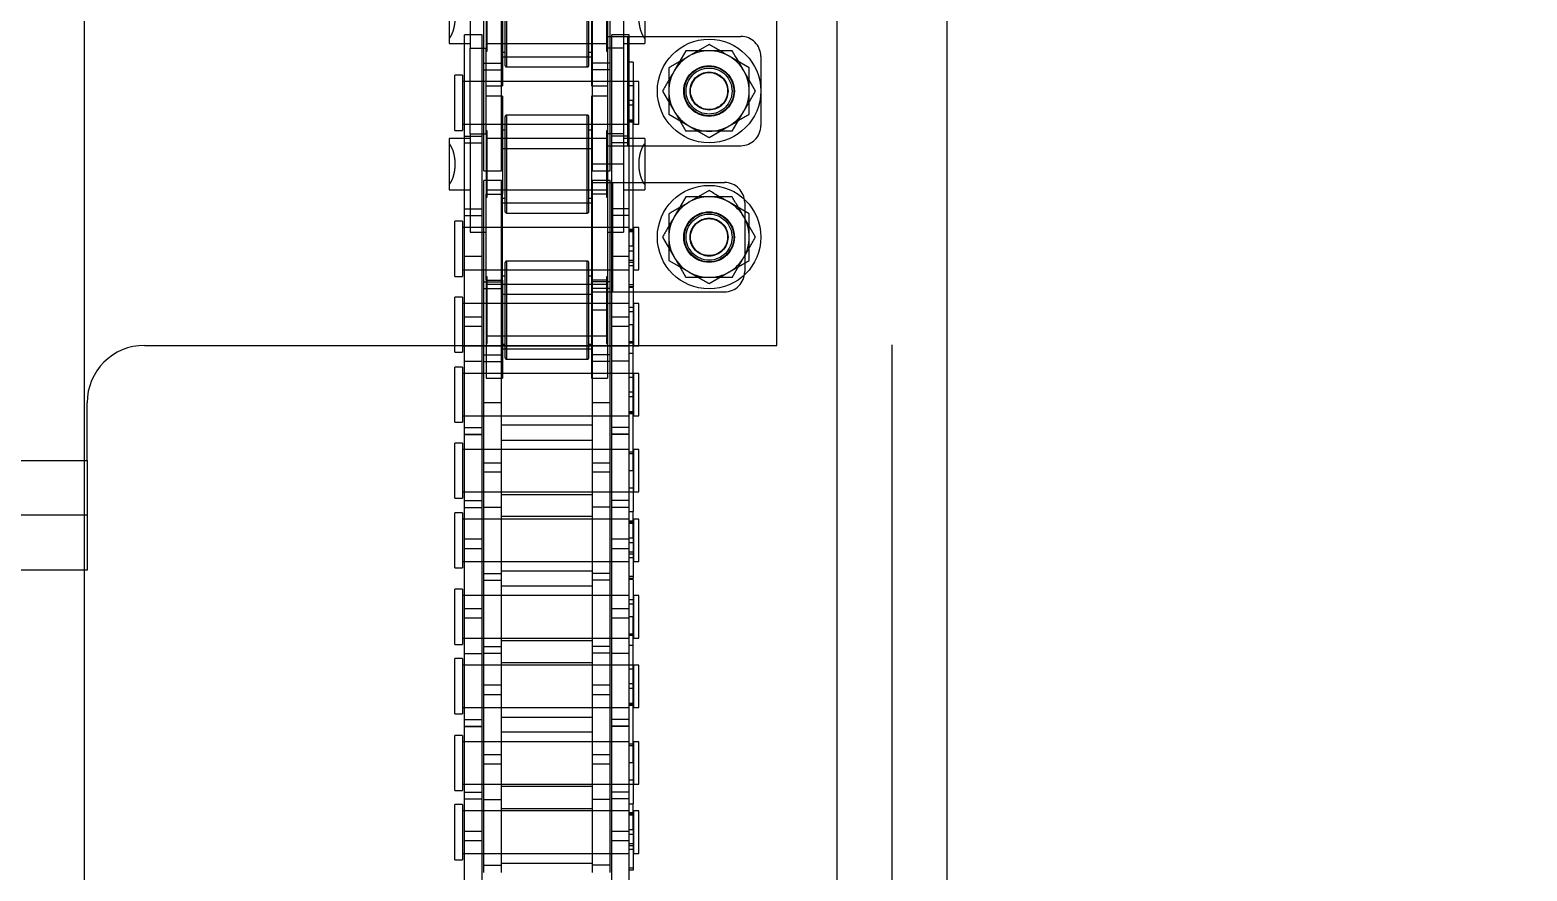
# Model space of a CAD drawing. Header units: metres. Extents: x 0 to 63075, y 0 to 44550.
# Drawn here: x 14310.4 to 14440.6, y 30667.4 to 30740.5 of the extents above; entities that cross this region are included whole.
import ezdxf

# ---------------------------------------------------------------- set-up
doc = ezdxf.new("R2010")
doc.units = ezdxf.units.M
doc.header["$LTSCALE"] = 75
doc.linetypes.add('HIDDEN2', pattern=[4.7625, 3.175, -1.5875])
for name, color, linetype in [('SDM', 7, 'Continuous'), ('SL1', 8, 'Continuous'), ('SL4', 4, 'Continuous'), ('ST1', 7, 'HIDDEN2')]:
    doc.layers.add(name, color=color, linetype=linetype)

# ---------------------------------------------------------------- blocks, each defined once
blk = doc.blocks.new('A$Cf5d57027')
at = {"layer": 'SL1'}
for radius, start, end in [(1221.5, 121.07475, 67.29436), (1158, 122.98775, 69.37001), (1150, 123.24685, 69.21988)]:
    blk.add_arc((6187.34, 9148.65), radius, start, end, dxfattribs=at)
blk = doc.blocks.new('A$Ca53c419a')
at = {"layer": 'SL4'}
for p, q in [((4292.94, 281.23), (4292.94, 291)), ((4302.47, 291), (4302.47, 281.23)), ((3669.71, 281.23), (4459.47, 281.23)), ((3669.71, 215.76), (4459.48, 215.76)), ((4619.72, 206.23), (3669.71, 206.23))]:
    blk.add_line(p, q, dxfattribs=at)
at = {"layer": 'ST1'}
for p, q in [((4297.71, 281), (4297.71, 421)), ((4302.47, 421), (4302.47, 281)), ((4292.94, 281), (4292.94, 281.23)), ((4302.47, 281), (4292.94, 281)), ((4302.47, 281.23), (4302.47, 281)), ((4302.47, 281), (4307.47, 281)), ((4312.47, 276), (4312.47, 221)), ((4267.76, 249), (4272.56, 249)), ((4267.76, 249), (4267.76, 248.34)), ((4272.56, 248.34), (4272.56, 249)), ((4273.78, 249), (4278.57, 249)), ((4273.78, 249), (4273.78, 248.34)), ((4278.57, 248.34), (4278.57, 249)), ((4280.44, 249), (4285.24, 249)), ((4280.44, 249), (4280.44, 248.34)), ((4285.24, 248.34), (4285.24, 249)), ((4286.48, 249), (4291.27, 249)), ((4286.48, 249), (4286.48, 248.34)), ((4291.27, 248.34), (4291.27, 249)), ((4293.12, 249), (4297.91, 249)), ((4293.12, 249), (4293.12, 248.34)), ((4297.91, 248.34), (4297.91, 249)), ((4299.18, 249), (4303.97, 249)), ((4299.18, 249), (4299.18, 248.34)), ((4303.97, 248.34), (4303.97, 249)), ((4305.8, 249), (4310.59, 249)), ((4305.8, 249), (4305.8, 248.34)), ((4310.59, 248.34), (4310.59, 249)), ((4311.88, 249), (4316.67, 249)), ((4311.88, 249), (4311.88, 248.34)), ((4316.67, 248.34), (4316.67, 249)), ((4318.47, 249), (4323.27, 249)), ((4318.47, 249), (4318.47, 248.34)), ((4323.27, 248.34), (4323.27, 249)), ((4326.45, 249.5), (4326, 249.5)), ((4326, 249.5), (4326, 247.68)), ((4330.01, 249.5), (4326.45, 249.5)), ((4330.45, 249.5), (4330.01, 249.5)), ((4330.45, 247.68), (4330.45, 249.5)), ((4331.15, 249), (4335.95, 249)), ((4331.15, 249), (4331.15, 248.34)), ((4335.95, 248.34), (4335.95, 249)), ((4339.15, 249.5), (4338.7, 249.5)), ((4338.7, 249.5), (4338.7, 247.68)), ((4342.71, 249.5), (4339.15, 249.5)), ((4260.3, 248.16), (4269.39, 248.16)), ((4267.76, 248.34), (4267.76, 248.34)), ((4272.56, 248.34), (4267.76, 248.34)), ((4268.31, 248.34), (4268.31, 233.84)), ((4268.31, 248.16), (4268.31, 246.64)), ((4269.39, 248.16), (4270.25, 248.16)), ((4269.39, 246.64), (4269.39, 248.16)), ((4270.25, 248.16), (4279.35, 248.16)), ((4270.25, 248.16), (4270.25, 246.64)), ((4272, 233.84), (4272, 248.34)), ((4272, 246.64), (4272, 248.16)), ((4273.04, 248.16), (4273.04, 246.64)), ((4273.62, 248.16), (4273.62, 246.64)), ((4278.57, 248.34), (4273.78, 248.34)), ((4274.33, 248.34), (4274.33, 233.84)), ((4274.33, 248.16), (4274.33, 246.64)), ((4278.02, 233.84), (4278.02, 248.34)), ((4278.02, 246.64), (4278.02, 248.16)), ((4279.35, 248.16), (4279.35, 246.64)), ((4279.35, 248.16), (4285.7, 248.16)), ((4279.38, 248.16), (4279.38, 246.64)), ((4279.96, 248.16), (4279.96, 246.64)), ((4280.44, 248.34), (4280.44, 248.34)), ((4285.24, 248.34), (4280.44, 248.34)), ((4280.99, 248.34), (4280.99, 233.84)), ((4280.99, 248.16), (4280.99, 246.64)), ((4284.68, 233.84), (4284.68, 248.34)), ((4284.68, 246.64), (4284.68, 248.16)), ((4285.7, 248.16), (4285.7, 246.64)), ((4285.7, 248.16), (4294.79, 248.16)), ((4291.27, 248.34), (4286.48, 248.34)), ((4287.03, 248.34), (4287.03, 233.84)), ((4287.03, 248.16), (4287.03, 246.64)), ((4288.76, 246.64), (4288.76, 248.16)), ((4289.6, 248.16), (4289.6, 246.64)), ((4290.72, 233.84), (4290.72, 248.34)), ((4290.72, 246.64), (4290.72, 248.16)), ((4293.12, 248.34), (4293.12, 248.34)), ((4297.91, 248.34), (4293.12, 248.34)), ((4293.67, 248.34), (4293.67, 233.84)), ((4293.67, 248.16), (4293.67, 246.64)), ((4294.79, 248.16), (4295.65, 248.16)), ((4294.79, 246.64), (4294.79, 248.16)), ((4295.65, 248.16), (4304.75, 248.16)), ((4295.65, 248.16), (4295.65, 246.64)), ((4297.36, 233.84), (4297.36, 248.34)), ((4297.36, 246.64), (4297.36, 248.16)), ((4298.39, 248.16), (4298.39, 246.64)), ((4298.98, 248.16), (4298.98, 246.64)), ((4303.97, 248.34), (4299.18, 248.34)), ((4299.73, 248.34), (4299.73, 233.84)), ((4299.73, 248.16), (4299.73, 246.64)), ((4303.42, 233.84), (4303.42, 248.34)), ((4303.42, 246.64), (4303.42, 248.16)), ((4304.73, 248.16), (4304.73, 246.64)), ((4304.75, 248.16), (4304.75, 246.64)), ((4304.75, 248.16), (4311.1, 248.16)), ((4305.32, 248.16), (4305.32, 246.64)), ((4305.8, 248.34), (4305.8, 248.34)), ((4310.59, 248.34), (4305.8, 248.34)), ((4306.35, 248.34), (4306.35, 233.84)), ((4306.35, 248.16), (4306.35, 246.64)), ((4310.04, 233.84), (4310.04, 248.34)), ((4310.04, 246.64), (4310.04, 248.16)), ((4311.1, 248.16), (4311.1, 246.64)), ((4311.1, 248.16), (4320.19, 248.16)), ((4316.67, 248.34), (4311.88, 248.34)), ((4312.43, 248.34), (4312.43, 233.84)), ((4312.43, 248.16), (4312.43, 246.64)), ((4314.11, 246.64), (4314.11, 248.16)), ((4314.95, 248.16), (4314.95, 246.64)), ((4316.12, 233.84), (4316.12, 248.34)), ((4316.12, 246.64), (4316.12, 248.16)), ((4318.48, 248.34), (4318.47, 248.34)), ((4323.27, 248.34), (4318.48, 248.34)), ((4319.03, 248.34), (4319.03, 233.84)), ((4319.03, 248.16), (4319.03, 246.64)), ((4320.19, 248.16), (4324.33, 248.16)), ((4320.19, 246.64), (4320.19, 248.16)), ((4330.85, 247.68), (4322.32, 247.68)), ((4322.32, 247.68), (4322.32, 246.28)), ((4322.72, 233.84), (4322.72, 248.34)), ((4322.72, 246.64), (4322.72, 248.16)), ((4323.75, 248.16), (4323.75, 246.64)), ((4324.33, 248.16), (4324.33, 246.64)), ((4324.33, 248.16), (4330.67, 248.16)), ((4330.09, 248.16), (4330.09, 246.64)), ((4330.67, 248.16), (4330.67, 246.64)), ((4330.67, 248.16), (4339.47, 248.16)), ((4330.85, 247.68), (4330.85, 246.28)), ((4330.85, 247.68), (4330.85, 246.28)), ((4330.85, 247.68), (4338.31, 247.68)), ((4331.16, 248.34), (4331.15, 248.34)), ((4335.95, 248.34), (4331.16, 248.34)), ((4331.71, 248.34), (4331.71, 233.84)), ((4331.71, 248.16), (4331.71, 246.64)), ((4335.4, 233.84), (4335.4, 248.34)), ((4335.4, 246.64), (4335.4, 248.16)), ((4338.31, 247.68), (4338.31, 246.28)), ((4338.31, 247.68), (4338.31, 246.28)), ((4346.83, 247.68), (4338.31, 247.68)), ((4339.47, 246.64), (4339.47, 248.16)), ((4260.3, 246.64), (4269.39, 246.64)), ((4266.65, 246.48), (4273, 246.48)), ((4267.28, 246.48), (4267.28, 244.96)), ((4268.31, 246.48), (4268.31, 244.96)), ((4269.39, 246.64), (4270.25, 246.64)), ((4270.25, 246.64), (4279.35, 246.64)), ((4272, 244.96), (4272, 246.48)), ((4273, 246.48), (4273, 244.96)), ((4273, 246.48), (4282.09, 246.48)), ((4274.33, 246.48), (4274.33, 244.96)), ((4276.08, 244.96), (4276.08, 246.48)), ((4276.92, 246.48), (4276.92, 244.96)), ((4278.02, 244.96), (4278.02, 246.48)), ((4279.35, 246.64), (4285.7, 246.64)), ((4280.99, 246.48), (4280.99, 244.96)), ((4282.09, 246.48), (4282.95, 246.48)), ((4282.09, 244.96), (4282.09, 246.48)), ((4282.95, 246.48), (4292.05, 246.48)), ((4282.95, 246.48), (4282.95, 244.96)), ((4284.68, 244.96), (4284.68, 246.48)), ((4285.7, 246.64), (4294.79, 246.64)), ((4285.71, 246.48), (4285.71, 244.96)), ((4286.3, 246.48), (4286.3, 244.96)), ((4287.03, 246.48), (4287.03, 244.96)), ((4290.72, 244.96), (4290.72, 246.48)), ((4292.05, 246.48), (4292.05, 244.96)), ((4292.05, 246.48), (4298.4, 246.48)), ((4292.05, 246.48), (4292.05, 244.96)), ((4292.64, 246.48), (4292.64, 244.96)), ((4293.67, 246.48), (4293.67, 244.96)), ((4294.79, 246.64), (4295.65, 246.64)), ((4295.65, 246.64), (4304.75, 246.64)), ((4297.36, 244.96), (4297.36, 246.48)), ((4298.4, 246.48), (4298.4, 244.96)), ((4298.4, 246.48), (4307.49, 246.48)), ((4299.73, 246.48), (4299.73, 244.96)), ((4301.44, 244.96), (4301.44, 246.48)), ((4302.27, 246.48), (4302.27, 244.96)), ((4303.42, 244.96), (4303.42, 246.48)), ((4304.75, 246.64), (4311.1, 246.64)), ((4306.35, 246.48), (4306.35, 244.96)), ((4307.49, 246.48), (4311.66, 246.48)), ((4307.49, 244.96), (4307.49, 246.48)), ((4318.15, 246.28), (4309.62, 246.28)), ((4309.62, 246.28), (4309.62, 244.88)), ((4310.04, 244.96), (4310.04, 246.48)), ((4311.07, 246.48), (4311.07, 244.96)), ((4311.1, 246.64), (4320.19, 246.64)), ((4311.66, 246.48), (4311.66, 244.96)), ((4311.66, 246.48), (4317.99, 246.48)), ((4312.64, 246.28), (4312.64, 246.19)), ((4312.72, 246.28), (4312.64, 246.19)), ((4312.64, 246.19), (4318.42, 246.19)), ((4313.21, 246.28), (4313.3, 246.19)), ((4313.3, 246.19), (4313.3, 235.81)), ((4317.41, 246.48), (4317.41, 244.96)), ((4317.75, 246.19), (4317.84, 246.28)), ((4317.75, 235.81), (4317.75, 246.19)), ((4317.99, 246.48), (4317.99, 244.96)), ((4317.99, 246.48), (4326.79, 246.48)), ((4318.15, 246.28), (4318.15, 244.88)), ((4318.15, 246.28), (4318.15, 244.88)), ((4318.15, 246.28), (4325.61, 246.28)), ((4318.42, 246.19), (4318.33, 246.28)), ((4318.42, 246.19), (4318.42, 246.28)), ((4319.03, 246.48), (4319.03, 244.96)), ((4320.19, 246.64), (4324.33, 246.64)), ((4322.72, 244.96), (4322.72, 246.48)), ((4324.33, 246.64), (4330.67, 246.64)), ((4325.34, 246.28), (4325.34, 246.19)), ((4325.42, 246.28), (4325.34, 246.19)), ((4325.34, 246.19), (4331.12, 246.19)), ((4330.85, 246.28), (4325.61, 246.28)), ((4325.61, 246.28), (4325.61, 244.88)), ((4325.61, 246.28), (4325.61, 244.88)), ((4325.91, 246.28), (4326, 246.19)), ((4326, 246.28), (4326, 235.73)), ((4326, 246.19), (4326, 235.81)), ((4326.79, 244.96), (4326.79, 246.48)), ((4327.63, 246.48), (4337.01, 246.48)), ((4327.63, 246.48), (4327.63, 244.96)), ((4330.45, 235.73), (4330.45, 246.28)), ((4330.45, 246.19), (4330.54, 246.28)), ((4330.45, 235.81), (4330.45, 246.19)), ((4330.67, 246.64), (4339.47, 246.64)), ((4330.85, 246.28), (4338.31, 246.28)), ((4331.12, 246.19), (4331.03, 246.28)), ((4331.12, 246.19), (4331.12, 246.28)), ((4331.71, 246.48), (4331.71, 244.96)), ((4334.13, 244.88), (4334.13, 246.28)), ((4335.02, 246.28), (4335.02, 244.88)), ((4335.4, 244.96), (4335.4, 246.48)), ((4336.43, 246.48), (4336.43, 244.96)), ((4337.01, 246.48), (4337.01, 244.96)), ((4337.01, 246.48), (4343.35, 246.48)), ((4338.04, 246.28), (4338.04, 246.19)), ((4338.12, 246.28), (4338.04, 246.19)), ((4338.04, 246.19), (4343.82, 246.19)), ((4343.55, 246.28), (4338.31, 246.28)), ((4338.61, 246.28), (4338.7, 246.19)), ((4338.7, 246.28), (4338.7, 235.73)), ((4338.7, 246.19), (4338.7, 235.81)), ((4266.65, 244.96), (4273, 244.96)), ((4267.43, 237.03), (4267.43, 244.96)), ((4268.31, 244.96), (4268.31, 237.03)), ((4272, 237.03), (4272, 244.96)), ((4272.21, 244.96), (4272.21, 237.03)), ((4273, 244.96), (4282.09, 244.96)), ((4274.12, 237.03), (4274.12, 244.96)), ((4274.33, 244.96), (4274.33, 237.03)), ((4278.02, 237.03), (4278.02, 244.96)), ((4278.88, 244.96), (4278.88, 237.03)), ((4280.13, 237.03), (4280.13, 244.96)), ((4280.99, 244.96), (4280.99, 237.03)), ((4282.09, 244.96), (4282.95, 244.96)), ((4282.95, 244.96), (4292.05, 244.96)), ((4284.68, 237.03), (4284.68, 244.96)), ((4284.91, 244.96), (4284.91, 237.03)), ((4286.8, 237.03), (4286.8, 244.96)), ((4287.03, 244.96), (4287.03, 237.03)), ((4290.72, 237.03), (4290.72, 244.96)), ((4291.56, 244.96), (4291.56, 237.03)), ((4292.05, 244.96), (4298.4, 244.96)), ((4292.83, 237.03), (4292.83, 244.96)), ((4293.67, 244.96), (4293.67, 237.03)), ((4297.36, 237.03), (4297.36, 244.96)), ((4297.61, 244.96), (4297.61, 237.03)), ((4298.4, 244.96), (4307.49, 244.96)), ((4299.48, 237.03), (4299.48, 244.96)), ((4299.73, 244.96), (4299.73, 237.03)), ((4303.42, 237.03), (4303.42, 244.96)), ((4304.23, 244.96), (4304.23, 237.03)), ((4305.53, 237.03), (4305.53, 244.96)), ((4306.35, 244.96), (4306.35, 237.03)), ((4307.49, 244.96), (4311.66, 244.96)), ((4318.15, 244.88), (4309.62, 244.88)), ((4310.04, 237.03), (4310.04, 244.96)), ((4311.66, 244.96), (4317.99, 244.96)), ((4312.15, 237.03), (4312.15, 244.96)), ((4312.57, 244.88), (4312.57, 244.65)), ((4316.91, 244.96), (4316.91, 237.03)), ((4317.99, 244.96), (4326.79, 244.96)), ((4318.15, 244.88), (4325.61, 244.88)), ((4318.48, 244.65), (4318.48, 244.88)), ((4319.03, 244.96), (4319.03, 237.03)), ((4322.72, 237.03), (4322.72, 244.96)), ((4324.83, 237.03), (4324.83, 244.96)), ((4325.27, 244.88), (4325.27, 244.65)), ((4334.13, 244.88), (4325.61, 244.88)), ((4327.63, 244.96), (4337.01, 244.96)), ((4329.59, 244.96), (4329.59, 237.03)), ((4331.18, 244.65), (4331.18, 244.88)), ((4331.71, 244.96), (4331.71, 237.03)), ((4343.55, 244.88), (4335.02, 244.88)), ((4335.4, 237.03), (4335.4, 244.96)), ((4337.01, 244.96), (4343.35, 244.96)), ((4337.51, 237.03), (4337.51, 244.96)), ((4337.97, 244.88), (4337.97, 244.65)), ((4311.27, 244.5), (4319.73, 244.5)), ((4311.27, 244.5), (4311.27, 237.5)), ((4311.43, 244.65), (4319.63, 244.65)), ((4319.78, 237.5), (4319.78, 244.5)), ((4323.97, 244.5), (4332.43, 244.5)), ((4323.97, 244.5), (4323.97, 237.5)), ((4324.13, 244.65), (4332.33, 244.65)), ((4332.48, 237.5), (4332.48, 244.5)), ((4336.67, 244.5), (4345.13, 244.5)), ((4336.67, 244.5), (4336.67, 237.5)), ((4336.83, 244.65), (4345.03, 244.65)), ((4266.65, 237.03), (4273, 237.03)), ((4267.28, 235.51), (4267.28, 237.03)), ((4268.31, 237.03), (4268.31, 235.51)), ((4272, 235.51), (4272, 237.03)), ((4273, 235.51), (4273, 237.03)), ((4273, 237.03), (4282.09, 237.03)), ((4274.33, 237.03), (4274.33, 235.51)), ((4276.08, 235.51), (4276.08, 237.03)), ((4276.92, 237.03), (4276.92, 235.51)), ((4278.02, 235.51), (4278.02, 237.03)), ((4280.99, 237.03), (4280.99, 235.51)), ((4282.09, 237.03), (4282.95, 237.03)), ((4282.09, 235.51), (4282.09, 237.03)), ((4282.95, 237.03), (4292.05, 237.03)), ((4282.95, 237.03), (4282.95, 235.51)), ((4284.68, 235.51), (4284.68, 237.03)), ((4285.71, 235.51), (4285.71, 237.03)), ((4286.3, 235.51), (4286.3, 237.03)), ((4287.03, 237.03), (4287.03, 235.51)), ((4290.72, 235.51), (4290.72, 237.03)), ((4292.05, 235.51), (4292.05, 237.03)), ((4292.05, 235.51), (4292.05, 237.03)), ((4292.05, 237.03), (4298.4, 237.03)), ((4292.64, 235.51), (4292.64, 237.03)), ((4293.67, 237.03), (4293.67, 235.51)), ((4297.36, 235.51), (4297.36, 237.03)), ((4298.4, 235.51), (4298.4, 237.03)), ((4298.4, 237.03), (4307.49, 237.03)), ((4299.73, 237.03), (4299.73, 235.51)), ((4301.44, 235.51), (4301.44, 237.03)), ((4302.27, 237.03), (4302.27, 235.51)), ((4303.42, 235.51), (4303.42, 237.03)), ((4306.35, 237.03), (4306.35, 235.51)), ((4307.49, 237.03), (4311.66, 237.03)), ((4307.49, 235.51), (4307.49, 237.03)), ((4315.53, 237.13), (4309.62, 237.13)), ((4309.62, 237.13), (4309.62, 235.73)), ((4310.04, 235.51), (4310.04, 237.03)), ((4311.07, 235.51), (4311.07, 237.03)), ((4311.27, 237.5), (4319.73, 237.5)), ((4311.43, 237.35), (4319.63, 237.35)), ((4311.66, 235.51), (4311.66, 237.03)), ((4311.66, 237.03), (4317.99, 237.03)), ((4312.57, 237.35), (4312.57, 237.13)), ((4315.53, 235.73), (4315.53, 237.13)), ((4317.13, 237.13), (4315.53, 237.13)), ((4326.63, 237.13), (4317.13, 237.13)), ((4317.13, 237.13), (4317.13, 235.38)), ((4317.41, 235.51), (4317.41, 237.03)), ((4317.99, 235.51), (4317.99, 237.03)), ((4317.99, 237.03), (4326.79, 237.03)), ((4318.15, 235.73), (4318.15, 237.13)), ((4318.48, 237.13), (4318.48, 237.35)), ((4319.03, 237.03), (4319.03, 235.51)), ((4322.72, 235.51), (4322.72, 237.03)), ((4323.97, 237.5), (4332.43, 237.5)), ((4324.13, 237.35), (4332.33, 237.35)), ((4325.27, 237.35), (4325.27, 237.13)), ((4325.61, 235.73), (4325.61, 237.13)), ((4326.63, 237.13), (4326.63, 235.38)), ((4328.23, 237.13), (4326.63, 237.13)), ((4326.79, 235.51), (4326.79, 237.03)), ((4327.63, 237.03), (4337.01, 237.03)), ((4327.63, 237.03), (4327.63, 235.51)), ((4328.23, 235.73), (4328.23, 237.13)), ((4334.13, 237.13), (4328.23, 237.13)), ((4331.18, 237.13), (4331.18, 237.35)), ((4331.71, 237.03), (4331.71, 235.51)), ((4334.13, 235.73), (4334.13, 237.13)), ((4340.93, 237.13), (4335.02, 237.13)), ((4335.02, 237.13), (4335.02, 235.73)), ((4335.4, 235.51), (4335.4, 237.03)), ((4336.43, 235.51), (4336.43, 237.03)), ((4336.67, 237.5), (4345.13, 237.5)), ((4336.83, 237.35), (4345.03, 237.35)), ((4337.01, 235.51), (4337.01, 237.03)), ((4337.01, 237.03), (4343.35, 237.03)), ((4337.97, 237.35), (4337.97, 237.13)), ((4315.53, 235.73), (4309.62, 235.73)), ((4318.42, 235.81), (4312.64, 235.81)), ((4312.64, 235.81), (4312.64, 235.73)), ((4312.64, 235.81), (4312.72, 235.73)), ((4313.3, 235.81), (4313.21, 235.73)), ((4317.13, 235.73), (4315.53, 235.73)), ((4326.63, 235.73), (4317.13, 235.73)), ((4317.84, 235.73), (4317.75, 235.81)), ((4318.33, 235.73), (4318.42, 235.81)), ((4318.42, 235.73), (4318.42, 235.81)), ((4322.32, 235.73), (4322.32, 234.33)), ((4331.12, 235.81), (4325.34, 235.81)), ((4325.34, 235.81), (4325.42, 235.73)), ((4325.34, 235.81), (4325.34, 235.73)), ((4326, 235.81), (4325.91, 235.73)), ((4328.23, 235.73), (4326.63, 235.73)), ((4328.23, 234.33), (4328.23, 235.73)), ((4329.83, 235.73), (4328.23, 235.73)), ((4339.33, 235.73), (4329.83, 235.73)), ((4329.83, 235.73), (4329.83, 233.98)), ((4330.54, 235.73), (4330.45, 235.81)), ((4330.85, 234.33), (4330.85, 235.73)), ((4331.03, 235.73), (4331.12, 235.81)), ((4331.12, 235.73), (4331.12, 235.81)), ((4343.82, 235.81), (4338.04, 235.81)), ((4338.04, 235.81), (4338.12, 235.73)), ((4338.04, 235.81), (4338.04, 235.73)), ((4338.31, 234.33), (4338.31, 235.73)), ((4338.7, 235.81), (4338.61, 235.73)), ((4339.33, 235.73), (4339.33, 233.98)), ((4340.93, 235.73), (4339.33, 235.73)), ((4260.3, 235.36), (4269.39, 235.36)), ((4266.65, 235.51), (4273, 235.51)), ((4268.31, 235.36), (4268.31, 233.84)), ((4269.39, 235.36), (4270.25, 235.36)), ((4269.39, 233.84), (4269.39, 235.36)), ((4270.25, 235.36), (4279.35, 235.36)), ((4270.25, 235.36), (4270.25, 233.84)), ((4272, 233.84), (4272, 235.36)), ((4273, 235.51), (4282.09, 235.51)), ((4273.04, 233.84), (4273.04, 235.36)), ((4273.62, 233.84), (4273.62, 235.36)), ((4274.33, 235.36), (4274.33, 233.51)), ((4278.02, 233.84), (4278.02, 235.36)), ((4279.35, 233.84), (4279.35, 235.36)), ((4279.35, 235.36), (4285.7, 235.36)), ((4279.38, 233.84), (4279.38, 235.36)), ((4279.96, 233.84), (4279.96, 235.36)), ((4280.99, 235.36), (4280.99, 233.84)), ((4282.09, 235.51), (4282.95, 235.51)), ((4282.95, 235.51), (4292.05, 235.51)), ((4284.68, 233.51), (4284.68, 235.36)), ((4285.7, 233.84), (4285.7, 235.36)), ((4285.7, 235.36), (4294.79, 235.36)), ((4287.03, 235.36), (4287.03, 233.84)), ((4288.76, 233.84), (4288.76, 235.36)), ((4289.6, 235.36), (4289.6, 233.84)), ((4290.72, 233.84), (4290.72, 235.36)), ((4292.05, 235.51), (4298.4, 235.51)), ((4293.67, 235.36), (4293.67, 233.84)), ((4294.79, 235.36), (4295.65, 235.36)), ((4294.79, 233.84), (4294.79, 235.36)), ((4295.65, 235.36), (4304.75, 235.36)), ((4295.65, 235.36), (4295.65, 233.84)), ((4297.36, 233.84), (4297.36, 235.36)), ((4298.39, 233.84), (4298.39, 235.36)), ((4298.4, 235.51), (4307.49, 235.51)), ((4298.98, 233.84), (4298.98, 235.36)), ((4299.73, 235.36), (4299.73, 233.51)), ((4303.42, 233.84), (4303.42, 235.36)), ((4304.73, 233.84), (4304.73, 235.36)), ((4304.75, 233.84), (4304.75, 235.36)), ((4304.75, 235.36), (4311.1, 235.36)), ((4305.32, 233.84), (4305.32, 235.36)), ((4306.35, 235.36), (4306.35, 233.84)), ((4307.49, 235.51), (4311.66, 235.51)), ((4310.04, 233.51), (4310.04, 235.36)), ((4311.1, 233.84), (4311.1, 235.36)), ((4311.1, 235.36), (4320.19, 235.36)), ((4311.66, 235.51), (4317.99, 235.51)), ((4312.43, 235.36), (4312.43, 233.84)), ((4314.11, 233.84), (4314.11, 235.36)), ((4314.95, 235.36), (4314.95, 233.84)), ((4316.12, 233.84), (4316.12, 235.36)), ((4326.63, 235.38), (4317.13, 235.38)), ((4317.13, 235.38), (4317.13, 225.55)), ((4326.63, 235.29), (4317.13, 235.29)), ((4317.99, 235.51), (4326.79, 235.51)), ((4319.03, 235.36), (4319.03, 233.84)), ((4320.19, 235.36), (4324.33, 235.36)), ((4320.19, 233.84), (4320.19, 235.36)), ((4322.72, 233.84), (4322.72, 235.36)), ((4323.75, 233.84), (4323.75, 235.36)), ((4324.33, 233.84), (4324.33, 235.36)), ((4324.33, 235.36), (4330.67, 235.36)), ((4326.63, 235.38), (4326.63, 225.55)), ((4327.63, 235.51), (4337.01, 235.51)), ((4330.09, 233.84), (4330.09, 235.36)), ((4330.67, 233.84), (4330.67, 235.36)), ((4330.67, 235.36), (4339.47, 235.36)), ((4331.71, 235.36), (4331.71, 233.84)), ((4335.4, 233.51), (4335.4, 235.36)), ((4337.01, 235.51), (4343.35, 235.51)), ((4339.47, 233.84), (4339.47, 235.36)), ((4260.3, 233.84), (4269.39, 233.84)), ((4266.85, 233.51), (4266.85, 233.84)), ((4267.02, 233.51), (4266.85, 233.51)), ((4267.02, 233.51), (4267.02, 233.84)), ((4270.37, 233.51), (4267.02, 233.51)), ((4272, 233.47), (4268.31, 233.47)), ((4268.31, 233.47), (4268.31, 233)), ((4268.68, 233.84), (4268.68, 233.47)), ((4268.97, 233.51), (4268.97, 233.84)), ((4269.14, 233.51), (4269.14, 233.84)), ((4269.39, 233.84), (4270.25, 233.84)), ((4269.95, 233.51), (4269.95, 233.84)), ((4270.25, 233.84), (4279.35, 233.84)), ((4270.37, 233.51), (4270.37, 233.84)), ((4270.37, 233.51), (4272.62, 233.51)), ((4271.64, 233.47), (4271.64, 233.84)), ((4271.72, 233.51), (4271.72, 233.84)), ((4271.83, 233.51), (4271.83, 233.84)), ((4272, 233), (4272, 233.47)), ((4272.62, 233.84), (4272.62, 233.51)), ((4276.17, 233.51), (4272.62, 233.51)), ((4278.02, 233.47), (4274.33, 233.47)), ((4274.33, 233.47), (4274.33, 233)), ((4274.7, 233.84), (4274.7, 233.47)), ((4276.17, 233.51), (4276.17, 233.84)), ((4276.17, 233.51), (4288.87, 233.51)), ((4277.65, 233.47), (4277.65, 233.84)), ((4277.79, 233.51), (4277.79, 233.84)), ((4278.02, 233), (4278.02, 233.47)), ((4279.35, 233.84), (4285.7, 233.84)), ((4284.68, 233.47), (4280.99, 233.47)), ((4280.99, 233.47), (4280.99, 233)), ((4281.17, 233.51), (4281.17, 233.84)), ((4281.27, 233.51), (4281.27, 233.84)), ((4281.36, 233.84), (4281.36, 233.47)), ((4282.63, 233.51), (4282.63, 233.84)), ((4283.05, 233.51), (4283.05, 233.84)), ((4284.31, 233.47), (4284.31, 233.84)), ((4284.68, 233), (4284.68, 233.47)), ((4285.7, 233.84), (4294.79, 233.84)), ((4286.39, 233.51), (4286.39, 233.84)), ((4290.72, 233.47), (4287.03, 233.47)), ((4287.03, 233.47), (4287.03, 233)), ((4287.26, 233.51), (4287.26, 233.84)), ((4287.4, 233.84), (4287.4, 233.47)), ((4288.87, 233.51), (4288.87, 233.84)), ((4292.11, 233.51), (4288.87, 233.51)), ((4289.98, 233.51), (4289.98, 233.84)), ((4290.35, 233.47), (4290.35, 233.84)), ((4290.72, 233), (4290.72, 233.47)), ((4292.11, 233.51), (4292.11, 233.84)), ((4292.2, 233.51), (4292.2, 233.84)), ((4292.38, 233.51), (4292.2, 233.51)), ((4292.38, 233.51), (4292.38, 233.84)), ((4295.72, 233.51), (4292.38, 233.51)), ((4297.36, 233.47), (4293.67, 233.47)), ((4293.67, 233.47), (4293.67, 233)), ((4294.04, 233.84), (4294.04, 233.47)), ((4294.32, 233.51), (4294.32, 233.84)), ((4294.5, 233.51), (4294.5, 233.84)), ((4294.79, 233.84), (4295.65, 233.84)), ((4295.31, 233.51), (4295.31, 233.84)), ((4295.65, 233.84), (4304.75, 233.84)), ((4295.72, 233.51), (4295.72, 233.84)), ((4295.72, 233.51), (4298.02, 233.51)), ((4296.99, 233.47), (4296.99, 233.84)), ((4297.08, 233.51), (4297.08, 233.84)), ((4297.18, 233.51), (4297.18, 233.84)), ((4297.36, 233), (4297.36, 233.47)), ((4298.02, 233.84), (4298.02, 233.51)), ((4301.57, 233.51), (4298.02, 233.51)), ((4303.42, 233.47), (4299.73, 233.47)), ((4299.73, 233.47), (4299.73, 233)), ((4300.1, 233.84), (4300.1, 233.47)), ((4301.57, 233.51), (4301.57, 233.84)), ((4301.57, 233.51), (4314.27, 233.51)), ((4303.05, 233.47), (4303.05, 233.84)), ((4303.19, 233.51), (4303.19, 233.84)), ((4303.42, 233), (4303.42, 233.47)), ((4304.75, 233.84), (4311.1, 233.84)), ((4310.04, 233.47), (4306.35, 233.47)), ((4306.35, 233.47), (4306.35, 233)), ((4306.53, 233.51), (4306.53, 233.84)), ((4306.63, 233.51), (4306.63, 233.84)), ((4306.72, 233.84), (4306.72, 233.47)), ((4307.99, 233.51), (4307.99, 233.84)), ((4308.4, 233.51), (4308.4, 233.84)), ((4309.67, 233.47), (4309.67, 233.84)), ((4310.04, 233), (4310.04, 233.47)), ((4311.1, 233.84), (4320.19, 233.84)), ((4311.75, 233.51), (4311.75, 233.84)), ((4316.12, 233.47), (4312.43, 233.47)), ((4312.43, 233.47), (4312.43, 233)), ((4312.66, 233.51), (4312.66, 233.84)), ((4312.8, 233.84), (4312.8, 233.47)), ((4314.27, 233.51), (4314.27, 233.84)), ((4317.51, 233.51), (4314.27, 233.51)), ((4315.38, 233.51), (4315.38, 233.84)), ((4315.75, 233.47), (4315.75, 233.84)), ((4316.12, 233), (4316.12, 233.47)), ((4317.51, 233.51), (4317.51, 233.84)), ((4317.56, 233.51), (4317.56, 233.84)), ((4317.73, 233.51), (4317.56, 233.51)), ((4317.73, 233.51), (4317.73, 233.84)), ((4321.08, 233.51), (4317.73, 233.51)), ((4322.72, 233.47), (4319.03, 233.47)), ((4319.03, 233.47), (4319.03, 233)), ((4319.4, 233.84), (4319.4, 233.47)), ((4319.68, 233.51), (4319.68, 233.84)), ((4319.85, 233.51), (4319.85, 233.84)), ((4320.19, 233.84), (4324.33, 233.84)), ((4320.66, 233.51), (4320.66, 233.84)), ((4321.08, 233.51), (4321.08, 233.84)), ((4321.08, 233.51), (4333.76, 233.51)), ((4328.23, 234.33), (4322.32, 234.33)), ((4322.35, 233.47), (4322.35, 233.84)), ((4322.44, 233.51), (4322.44, 233.84)), ((4322.54, 233.51), (4322.54, 233.84)), ((4322.72, 233), (4322.72, 233.47)), ((4324.33, 233.84), (4330.67, 233.84)), ((4326, 234.33), (4326, 232.5)), ((4329.83, 234.33), (4328.23, 234.33)), ((4339.33, 234.33), (4329.83, 234.33)), ((4339.33, 234.01), (4329.83, 234.01)), ((4339.33, 233.98), (4329.83, 233.98)), ((4329.83, 233.98), (4329.83, 224.15)), ((4330.45, 232.5), (4330.45, 234.33)), ((4330.67, 233.84), (4339.47, 233.84)), ((4335.4, 233.47), (4331.71, 233.47)), ((4331.71, 233.47), (4331.71, 233)), ((4331.88, 233.51), (4331.88, 233.84)), ((4331.99, 233.51), (4331.99, 233.84)), ((4332.07, 233.84), (4332.07, 233.47)), ((4333.34, 233.51), (4333.34, 233.84)), ((4333.76, 233.51), (4333.76, 233.84)), ((4337.1, 233.51), (4333.76, 233.51)), ((4335.03, 233.47), (4335.03, 233.84)), ((4335.4, 233), (4335.4, 233.47)), ((4337.1, 233.51), (4337.1, 233.84)), ((4338.7, 234.33), (4338.7, 232.5)), ((4340.93, 234.33), (4339.33, 234.33)), ((4339.33, 233.98), (4339.33, 224.15)), ((4268.31, 233), (4272, 233)), ((4274.33, 233), (4278.02, 233)), ((4280.99, 233), (4284.68, 233)), ((4287.03, 233), (4290.72, 233)), ((4293.67, 233), (4297.36, 233)), ((4299.73, 233), (4303.42, 233)), ((4306.35, 233), (4310.04, 233)), ((4312.43, 233), (4316.12, 233)), ((4319.03, 233), (4322.72, 233)), ((4326.45, 232.5), (4326, 232.5)), ((4330.01, 232.5), (4326.45, 232.5)), ((4330.45, 232.5), (4330.01, 232.5)), ((4331.71, 233), (4335.4, 233)), ((4339.15, 232.5), (4338.7, 232.5)), ((4342.71, 232.5), (4339.15, 232.5)), ((4321.88, 230.94), (4320.13, 229.93)), ((4334.58, 230.94), (4332.83, 229.93)), ((4319.86, 230.4), (4318.85, 228.65)), ((4325.38, 228.92), (4323.63, 229.93)), ((4332.56, 230.4), (4331.55, 228.65)), ((4338.08, 228.92), (4336.33, 229.93)), ((4325.92, 226.9), (4324.91, 228.65)), ((4338.62, 226.9), (4337.61, 228.65)), ((4317.84, 226.9), (4318.85, 225.15)), ((4330.54, 226.9), (4331.55, 225.15)), ((4318.38, 224.88), (4320.13, 223.87)), ((4323.9, 223.4), (4324.91, 225.15)), ((4331.08, 224.88), (4332.83, 223.87)), ((4336.6, 223.4), (4337.61, 225.15)), ((4324.88, 223.8), (4318.88, 223.8)), ((4321.88, 222.86), (4323.63, 223.87)), ((4334.58, 222.86), (4336.33, 223.87)), ((4337.58, 222.4), (4331.58, 222.4)), ((4312.47, 221), (4420.19, 221)), ((3669.71, 215.76), (4459.48, 215.76)), ((4669.71, 211), (3669.71, 211))]:
    blk.add_line(p, q, dxfattribs=at)
for centre, radius in [((4321.88, 226.9), 4.5), ((4334.58, 226.9), 4.5), ((4321.88, 226.9), 2.2), ((4321.88, 226.9), 2.15), ((4321.88, 226.9), 2), ((4321.88, 226.9), 1.65), ((4321.88, 226.9), 1.61), ((4334.58, 226.9), 2.2), ((4334.58, 226.9), 2.15), ((4334.58, 226.9), 2), ((4334.58, 226.9), 1.65), ((4334.58, 226.9), 1.61)]:
    blk.add_circle(centre, radius, dxfattribs=at)
for centre, radius, start, end in [((4307.47, 276), 5, 0, 90), ((4311.43, 244.5), 0.155, 90, 180), ((4319.63, 244.5), 0.155, 0, 90), ((4324.13, 244.5), 0.155, 90, 180), ((4332.33, 244.5), 0.155, 0, 90), ((4336.83, 244.5), 0.155, 90, 180), ((4311.43, 237.5), 0.155, 180, 270), ((4319.63, 237.5), 0.155, 270, 0), ((4324.13, 237.5), 0.155, 180, 270), ((4332.33, 237.5), 0.155, 270, 0), ((4336.83, 237.5), 0.155, 180, 270), ((4321.88, 226.9), 3.5, 90, 150), ((4321.88, 226.9), 3.5, 30, 90), ((4334.58, 226.9), 3.5, 90, 150), ((4334.58, 226.9), 3.5, 30, 90), ((4321.88, 226.9), 3.5, 150, 210), ((4321.88, 226.9), 3.5, 330, 30), ((4334.58, 226.9), 3.5, 150, 210), ((4334.58, 226.9), 3.5, 330, 30), ((4318.88, 225.55), 1.75, 180, 270), ((4324.88, 225.55), 1.75, 270, 0), ((4321.88, 226.9), 3.5, 210, 270), ((4321.88, 226.9), 3.5, 270, 330), ((4331.58, 224.15), 1.75, 180, 270), ((4334.58, 226.9), 3.5, 210, 270), ((4334.58, 226.9), 3.5, 270, 330), ((4337.58, 224.15), 1.75, 270, 0)]:
    blk.add_arc(centre, radius, start, end, dxfattribs=at)
for points, knots in [([(4330.01, 249.5), (4329.9, 249.43), (4329.68, 249.29), (4329.24, 249.13), (4328.75, 249.03), (4328.23, 249), (4327.71, 249.03), (4327.22, 249.13), (4326.78, 249.29), (4326.56, 249.43), (4326.45, 249.5)], [0, 0, 0, 0, 0.130043, 0.255982, 0.379107, 0.5, 0.620893, 0.744018, 0.869957, 1, 1, 1, 1]), ([(4342.71, 249.5), (4342.6, 249.43), (4342.38, 249.29), (4341.94, 249.13), (4341.45, 249.03), (4340.93, 249), (4340.41, 249.03), (4339.92, 249.13), (4339.48, 249.29), (4339.26, 249.43), (4339.15, 249.5)], [0, 0, 0, 0, 0.130043, 0.255982, 0.379107, 0.5, 0.620893, 0.744018, 0.869957, 1, 1, 1, 1]), ([(4326.45, 232.5), (4326.56, 232.57), (4326.78, 232.71), (4327.22, 232.87), (4327.71, 232.97), (4328.23, 233), (4328.75, 232.97), (4329.24, 232.87), (4329.68, 232.71), (4329.9, 232.57), (4330.01, 232.5)], [0, 0, 0, 0, 0.130043, 0.255982, 0.379107, 0.5, 0.620893, 0.744018, 0.869957, 1, 1, 1, 1]), ([(4339.15, 232.5), (4339.26, 232.57), (4339.48, 232.71), (4339.92, 232.87), (4340.41, 232.97), (4340.93, 233), (4341.45, 232.97), (4341.94, 232.87), (4342.38, 232.71), (4342.6, 232.57), (4342.71, 232.5)], [0, 0, 0, 0, 0.130043, 0.255982, 0.379107, 0.5, 0.620893, 0.744018, 0.869957, 1, 1, 1, 1]), ([(4323.63, 229.93), (4323.59, 229.96), (4323, 230.3), (4322.42, 230.63), (4321.88, 230.94)], [0, 0, 0, 0, 0.070174, 1, 1, 1, 1]), ([(4336.33, 229.93), (4336.29, 229.96), (4335.7, 230.3), (4335.12, 230.63), (4334.58, 230.94)], [0, 0, 0, 0, 0.070174, 1, 1, 1, 1]), ([(4320.13, 229.93), (4320.09, 229.91), (4319.5, 229.57), (4318.92, 229.23), (4318.38, 228.92)], [0, 0, 0, 0, 0.070174, 1, 1, 1, 1]), ([(4321.88, 230.4), (4321.73, 230.4), (4321.04, 230.4), (4320.38, 230.4), (4319.86, 230.4)], [0, 0, 0, 0, 0.221869, 1, 1, 1, 1]), ([(4323.9, 230.4), (4323.77, 230.4), (4323.11, 230.4), (4322.43, 230.4), (4321.88, 230.4)], [0, 0, 0, 0, 0.198275, 1, 1, 1, 1]), ([(4324.91, 228.65), (4324.88, 228.69), (4324.54, 229.28), (4324.21, 229.86), (4323.9, 230.4)], [0, 0, 0, 0, 0.070174, 1, 1, 1, 1]), ([(4332.83, 229.93), (4332.79, 229.91), (4332.2, 229.57), (4331.62, 229.23), (4331.08, 228.92)], [0, 0, 0, 0, 0.070174, 1, 1, 1, 1]), ([(4334.58, 230.4), (4334.43, 230.4), (4333.74, 230.4), (4333.08, 230.4), (4332.56, 230.4)], [0, 0, 0, 0, 0.221869, 1, 1, 1, 1]), ([(4336.6, 230.4), (4336.47, 230.4), (4335.81, 230.4), (4335.13, 230.4), (4334.58, 230.4)], [0, 0, 0, 0, 0.198275, 1, 1, 1, 1]), ([(4337.61, 228.65), (4337.58, 228.69), (4337.24, 229.28), (4336.91, 229.86), (4336.6, 230.4)], [0, 0, 0, 0, 0.070174, 1, 1, 1, 1]), ([(4318.85, 228.65), (4318.82, 228.61), (4318.48, 228.02), (4318.15, 227.44), (4317.84, 226.9)], [0, 0, 0, 0, 0.070174, 1, 1, 1, 1]), ([(4318.38, 226.9), (4318.38, 227.08), (4318.38, 227.77), (4318.38, 228.43), (4318.38, 228.92)], [0, 0, 0, 0, 0.268634, 1, 1, 1, 1]), ([(4325.38, 226.9), (4325.38, 227.08), (4325.38, 227.77), (4325.38, 228.43), (4325.38, 228.92)], [0, 0, 0, 0, 0.268634, 1, 1, 1, 1]), ([(4331.55, 228.65), (4331.52, 228.61), (4331.18, 228.02), (4330.85, 227.44), (4330.54, 226.9)], [0, 0, 0, 0, 0.070174, 1, 1, 1, 1]), ([(4331.08, 226.9), (4331.08, 227.08), (4331.08, 227.77), (4331.08, 228.43), (4331.08, 228.92)], [0, 0, 0, 0, 0.268634, 1, 1, 1, 1]), ([(4338.08, 226.9), (4338.08, 227.08), (4338.08, 227.77), (4338.08, 228.43), (4338.08, 228.92)], [0, 0, 0, 0, 0.268634, 1, 1, 1, 1]), ([(4318.38, 224.88), (4318.38, 225.05), (4318.38, 225.71), (4318.38, 226.39), (4318.38, 226.9)], [0, 0, 0, 0, 0.257551, 1, 1, 1, 1]), ([(4324.91, 225.15), (4324.93, 225.19), (4325.27, 225.78), (4325.61, 226.36), (4325.92, 226.9)], [0, 0, 0, 0, 0.070174, 1, 1, 1, 1]), ([(4325.38, 224.88), (4325.38, 225.05), (4325.38, 225.71), (4325.38, 226.39), (4325.38, 226.9)], [0, 0, 0, 0, 0.257551, 1, 1, 1, 1]), ([(4331.08, 224.88), (4331.08, 225.05), (4331.08, 225.71), (4331.08, 226.39), (4331.08, 226.9)], [0, 0, 0, 0, 0.257551, 1, 1, 1, 1]), ([(4337.61, 225.15), (4337.63, 225.19), (4337.97, 225.78), (4338.31, 226.36), (4338.62, 226.9)], [0, 0, 0, 0, 0.070174, 1, 1, 1, 1]), ([(4338.08, 224.88), (4338.08, 225.05), (4338.08, 225.71), (4338.08, 226.39), (4338.08, 226.9)], [0, 0, 0, 0, 0.257551, 1, 1, 1, 1]), ([(4318.85, 225.15), (4318.87, 225.11), (4319.21, 224.52), (4319.55, 223.94), (4319.86, 223.4)], [0, 0, 0, 0, 0.070174, 1, 1, 1, 1]), ([(4323.63, 223.87), (4323.67, 223.89), (4324.26, 224.23), (4324.84, 224.57), (4325.38, 224.88)], [0, 0, 0, 0, 0.0701742, 1, 1, 1, 1]), ([(4331.55, 225.15), (4331.57, 225.11), (4331.91, 224.52), (4332.25, 223.94), (4332.56, 223.4)], [0, 0, 0, 0, 0.070174, 1, 1, 1, 1]), ([(4336.33, 223.87), (4336.37, 223.89), (4336.96, 224.23), (4337.54, 224.57), (4338.08, 224.88)], [0, 0, 0, 0, 0.0701742, 1, 1, 1, 1]), ([(4319.86, 223.4), (4320.38, 223.4), (4321.04, 223.4), (4321.73, 223.4), (4321.88, 223.4)], [0, 0, 0, 0, 0.778131, 1, 1, 1, 1]), ([(4320.13, 223.87), (4320.17, 223.84), (4320.76, 223.5), (4321.34, 223.17), (4321.88, 222.86)], [0, 0, 0, 0, 0.070174, 1, 1, 1, 1]), ([(4321.88, 223.4), (4322.43, 223.4), (4323.11, 223.4), (4323.77, 223.4), (4323.9, 223.4)], [0, 0, 0, 0, 0.801725, 1, 1, 1, 1]), ([(4332.56, 223.4), (4333.08, 223.4), (4333.74, 223.4), (4334.43, 223.4), (4334.58, 223.4)], [0, 0, 0, 0, 0.778131, 1, 1, 1, 1]), ([(4332.83, 223.87), (4332.87, 223.84), (4333.46, 223.5), (4334.04, 223.17), (4334.58, 222.86)], [0, 0, 0, 0, 0.070174, 1, 1, 1, 1]), ([(4334.58, 223.4), (4335.13, 223.4), (4335.81, 223.4), (4336.47, 223.4), (4336.6, 223.4)], [0, 0, 0, 0, 0.801725, 1, 1, 1, 1])]:
    blk.add_open_spline(points, degree=3, knots=knots, dxfattribs=at)

msp = doc.modelspace()

# ---------------------------------------------------------------- block references
at = {"layer": 'SDM'}
msp.add_blockref('A$Cf5d57027', (8259.51, 22502.83), dxfattribs=at)
at = {"layer": 'SDM', "rotation": 90}
msp.add_blockref('A$Ca53c419a', (14596.36, 26400.6), dxfattribs=at)

doc.saveas('drawing.dxf')
